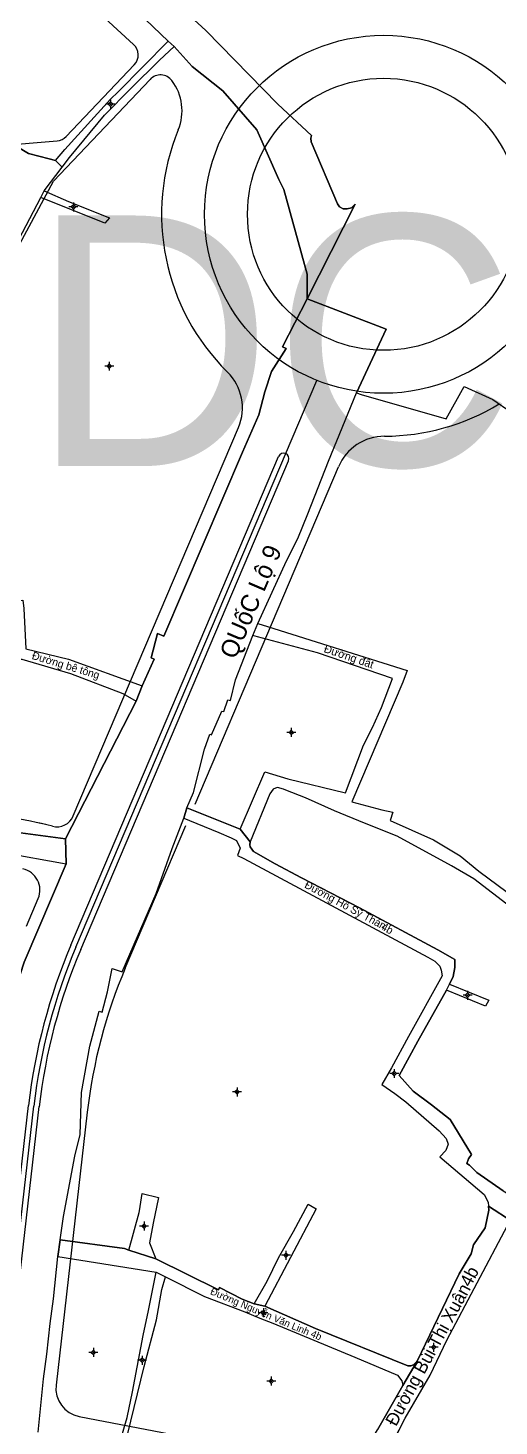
# Model space of a CAD drawing. Extents: x 547408 to 554234, y 1833375 to 1843904.
# Drawn here: x 552144.8 to 552276.3, y 1839567.3 to 1839957.8 of the extents above; entities that cross this region are included whole.
import ezdxf

# ---------------------------------------------------------------- set-up
doc = ezdxf.new("R2010")
doc.units = 0
for name, color, linetype in [('Level 1', 7, 'Continuous'), ('Level 10', 7, 'Continuous'), ('Level 11', 7, 'Continuous'), ('Level 2', 7, 'Continuous'), ('Level 27', 7, 'Continuous'), ('Level 30', 7, 'Continuous'), ('Level 4', 7, 'Continuous'), ('Level 5', 7, 'Continuous'), ('Level 62', 7, 'Continuous')]:
    doc.layers.add(name, color=color, linetype=linetype)

msp = doc.modelspace()

# ---------------------------------------------------------------- linework, layer by layer
at = {"layer": 'Level 1'}
msp.add_line((552155.44, 1839724.35), (552155.28, 1839731.31), dxfattribs=at)
for points in [[(552158.13, 1839701.01), (552225.42, 1839859.38)], [(552155.28, 1839731.31), (552124.43, 1839735.41), (552124.11, 1839736.78), (552115.89, 1839736.41), (552109.31, 1839736.38)], [(552110.13, 1839729.63), (552117.54, 1839729.2), (552124.49, 1839729.05), (552137.81, 1839727.45), (552155.44, 1839724.35)], [(552134.71, 1839554.27), (552146.43, 1839656.65)]]:
    msp.add_lwpolyline(points, dxfattribs=at)
msp.add_circle((552244.07, 1839905.77), 50, dxfattribs=at)
msp.add_arc((552305.39, 1839638.44), 160, 156.9819, 173.4668, dxfattribs=at)
at = {"layer": 'Level 10'}
for p, q in [((552183.95, 1839954.14), (552185.57, 1839952.62)), ((552149.31, 1839912.36), (552154.31, 1839918.89)), ((552152.44, 1839920.77), (552154.31, 1839918.89)), ((552148.32, 1839910.5), (552149.31, 1839912.36)), ((552207.54, 1839788.08), (552208.92, 1839791.42)), ((552174.99, 1839769.72), (552176.67, 1839774.05)), ((552155.28, 1839731.31), (552174.99, 1839769.72)), ((552188.28, 1839737.11), (552189.13, 1839739.94)), ((552189.13, 1839739.94), (552204.03, 1839734)), ((552204.03, 1839734), (552206.79, 1839730.46)), ((552155.28, 1839731.31), (552155.44, 1839724.35)), ((552261.57, 1839689.01), (552262.44, 1839690.68)), ((552273.35, 1839628.66), (552279.98, 1839624.39)), ((552153.13, 1839614.59), (552153.79, 1839619.25)), ((552172.92, 1839616.36), (552180.49, 1839613.97)), ((552153.13, 1839614.59), (552180.57, 1839610.24)), ((552180.57, 1839610.24), (552183.15, 1839608.97)), ((552207.96, 1839601.37), (552210.93, 1839600.72)), ((552249.4, 1839578.55), (552253.39, 1839585.42))]:
    msp.add_line(p, q, dxfattribs=at)
for points in [[(551960.26, 1840163.44), (552047.39, 1840091.88), (552142.89, 1840004.61), (552147.65, 1840000), (552194.41, 1839957.15), (552214.49, 1839936.53), (552223.97, 1839927.8), (552223.77, 1839927.01), (552223.82, 1839926.03), (552231.15, 1839908.7), (552231.73, 1839907.86), (552232.78, 1839907.31), (552233.86, 1839907.28), (552235.08, 1839907.6), (552236.15, 1839908.61), (552222.71, 1839882.13)], [(552042.03, 1840086.91), (552081.94, 1840051.52), (552086.31, 1840047.57), (552105.84, 1840027.85), (552110.1, 1840023.74), (552115.31, 1840019.37), (552119.56, 1840015.01), (552123.14, 1840011.62), (552128.58, 1840007), (552128.3, 1840006.67), (552137.81, 1839998.34), (552142.92, 1839992.91), (552140.74, 1839990.69), (552147.69, 1839984.46), (552163.34, 1839971.31), (552164.19, 1839972.36), (552168, 1839969.14), (552171.66, 1839965.62), (552175.48, 1839962.23), (552183.95, 1839954.14)], [(552152.44, 1839920.77), (552155.09, 1839923.83), (552167.77, 1839937.97), (552169.98, 1839940.02), (552183.95, 1839954.14)], [(552154.31, 1839918.89), (552156.41, 1839921.63), (552166.14, 1839933.49), (552173.51, 1839940.95), (552181.52, 1839948.84), (552185.57, 1839952.62)], [(552222.71, 1839882.13), (552222.73, 1839889), (552216.2, 1839912.7), (552214.78, 1839915.47), (552208.68, 1839929.39), (552199.15, 1839940.22), (552190.65, 1839947.06), (552185.57, 1839952.62)], [(552064.18, 1839918.01), (552071.09, 1839918.76), (552090.89, 1839920.58), (552090.91, 1839920.88), (552096.36, 1839921.54), (552096.61, 1839921.62), (552102.53, 1839922.31), (552108.49, 1839922.67), (552131.05, 1839924.84), (552141.23, 1839925), (552144.91, 1839922.71), (552150.73, 1839921.26), (552152.44, 1839920.77)], [(552096.18, 1839835.31), (552102.27, 1839838.64), (552106.04, 1839841.1), (552108.92, 1839844.21), (552112.38, 1839849.02), (552115.29, 1839853.93), (552135.98, 1839886.33), (552138.17, 1839890.92), (552148.32, 1839910.5)], [(552149.31, 1839912.36), (552156.13, 1839909.35), (552167.51, 1839904.81), (552166.23, 1839903.29), (552148.32, 1839910.5)], [(552176.67, 1839774.05), (552180.05, 1839781.5), (552179.16, 1839781.84), (552180.89, 1839788.63), (552182.73, 1839787.92), (552204.65, 1839839.34), (552209.24, 1839849.77), (552210.94, 1839856.2), (552212.74, 1839861.87), (552216.84, 1839868.31), (552215.79, 1839868.78), (552222.71, 1839882.13)], [(552222.71, 1839882.13), (552244.8, 1839873.72), (552236.51, 1839855.94)], [(552208.92, 1839791.42), (552216.91, 1839808.94), (552220.08, 1839815.24), (552222.89, 1839822.07), (552228.67, 1839836.82), (552236.51, 1839855.94)], [(552236.51, 1839855.94), (552237.83, 1839855.41), (552261.53, 1839848.66), (552266.55, 1839857.66), (552274.58, 1839854.04), (552279.67, 1839850.45), (552281.97, 1839848.51), (552285.31, 1839846.33), (552291.22, 1839844.02), (552292.1, 1839840.96), (552291.74, 1839835.14), (552285.84, 1839823.88), (552279.26, 1839815.69), (552307.23, 1839806.72), (552323.13, 1839804.01), (552523.45, 1839603.69), (552651.19, 1839477.87)], [(552099.02, 1839775.94), (552113.87, 1839778.97), (552127, 1839781.54), (552134.21, 1839782.79), (552141.49, 1839784.76), (552141.8, 1839785.15), (552141.95, 1839785.79), (552140.12, 1839797.64), (552143.38, 1839797.98), (552143.58, 1839795.64), (552144.14, 1839784.41), (552156.06, 1839781.45), (552176.67, 1839774.05)], [(552208.92, 1839791.42), (552211.64, 1839790.59), (552250.62, 1839778.32), (552249.38, 1839775.02), (552235.15, 1839741.65), (552243.53, 1839739.36), (552246.63, 1839738.73), (552245.89, 1839736.43), (552257.94, 1839731.04), (552265.39, 1839726.58), (552270.61, 1839722.3), (552281.11, 1839714.49)], [(552189.13, 1839739.94), (552190.94, 1839744.21), (552194.07, 1839756.36), (552195.57, 1839760.51), (552196.04, 1839760.35), (552198.93, 1839766.99), (552199.41, 1839766.87), (552200.6, 1839770.09), (552201.29, 1839769.91), (552202.67, 1839775.73), (552207.54, 1839788.08)], [(552204.03, 1839734), (552210.88, 1839749.97), (552217.35, 1839748.03), (552233.46, 1839744.16), (552238.45, 1839757.46), (552240.92, 1839762.44), (552243.44, 1839768.03), (552246.5, 1839776.09), (552225.64, 1839783.27), (552208.81, 1839787.69), (552207.54, 1839788.08)], [(552099.5, 1839772.24), (552114.57, 1839775.72), (552142.04, 1839781.46), (552143.06, 1839781.45), (552156.67, 1839777.48), (552171.22, 1839771.88), (552174.99, 1839769.72)], [(552279.65, 1839712.09), (552269.26, 1839720.09), (552263.04, 1839723.72), (552247.86, 1839732.03), (552238.73, 1839735.66), (552230.36, 1839739.1), (552222.25, 1839742.76), (552216.79, 1839744.9), (552216.14, 1839745.19), (552214.46, 1839745.64), (552213.88, 1839745.49), (552213.27, 1839745.16), (552212.29, 1839743.89), (552206.79, 1839730.46)], [(552109.31, 1839736.38), (552115.89, 1839736.41), (552124.11, 1839736.78), (552124.43, 1839735.41), (552155.28, 1839731.31)], [(552153.79, 1839619.25), (552154.71, 1839625.8), (552157.87, 1839642.64), (552159.39, 1839648.71), (552159.72, 1839660.46), (552162.01, 1839673.4), (552164.65, 1839683.16), (552165.5, 1839682.92), (552166.97, 1839688.57), (552168.32, 1839695.08), (552171.11, 1839694.17), (552180.56, 1839716.06), (552185.06, 1839728.59), (552188.28, 1839737.11)], [(552188.28, 1839737.11), (552189.83, 1839736.43), (552198.07, 1839733.1), (552201.53, 1839731.62), (552203.03, 1839730.83), (552203.99, 1839728.68), (552203.3, 1839726.62), (552205.02, 1839725.76), (552256.36, 1839698.28), (552258.38, 1839697.15), (552259.71, 1839695.74), (552260.17, 1839694.62), (552260.39, 1839693.04), (552250.99, 1839676.06), (552246.25, 1839667.28), (552243.57, 1839662.69), (552247.17, 1839660.14), (552250.29, 1839657.8), (552259.57, 1839649.68), (552261.56, 1839647.59), (552262.05, 1839646.01), (552261.39, 1839644.19), (552259.71, 1839642.42), (552272.16, 1839631.96), (552273.28, 1839629.82), (552273.35, 1839628.66)], [(552110.13, 1839729.63), (552117.54, 1839729.2), (552124.49, 1839729.05), (552137.81, 1839727.45), (552155.44, 1839724.35)], [(552206.79, 1839730.46), (552206.69, 1839729.63), (552206.76, 1839729.1), (552207.71, 1839727.72), (552213.75, 1839724.33), (552221.18, 1839720.38), (552237.29, 1839712.01), (552259.15, 1839700.28), (552263.94, 1839697.63), (552263.94, 1839695.36), (552263.49, 1839692.83), (552262.44, 1839690.68)], [(552127.72, 1839595.02), (552129.19, 1839608.97), (552124.61, 1839609.52), (552131.63, 1839660.7), (552134.89, 1839660.28), (552137.78, 1839676.33), (552139.21, 1839683.03), (552143.75, 1839696.81), (552155.44, 1839724.35)], [(552262.44, 1839690.68), (552273.4, 1839686.2), (552272.52, 1839684.51), (552261.57, 1839689.01)], [(552261.57, 1839689.01), (552253.62, 1839674.77), (552251.33, 1839670.45), (552248.38, 1839665.16), (552252.28, 1839660.85), (552257.46, 1839656.96), (552262.68, 1839652.85), (552268.61, 1839643.07), (552267.75, 1839641.93), (552267.3, 1839640.64), (552268.03, 1839640.1), (552270.06, 1839638.11), (552277.43, 1839632.92), (552293.33, 1839623.44), (552297.45, 1839620.79), (552303.69, 1839617.12), (552311.07, 1839612.31), (552325.22, 1839602.7), (552331.65, 1839598.16)], [(552172.92, 1839616.36), (552175.85, 1839626.94), (552175.95, 1839627.37), (552176.67, 1839632.23), (552181.18, 1839631.14), (552179.71, 1839623.9), (552178.69, 1839618.48), (552180.49, 1839613.97)], [(552207.96, 1839601.37), (552211.51, 1839607.77), (552214.76, 1839614.27), (552218.92, 1839621.61), (552222.96, 1839629.22), (552225.25, 1839627.89), (552210.93, 1839600.72)], [(552253.39, 1839585.42), (552265.14, 1839609.75), (552268.49, 1839615.4), (552269.19, 1839617.86), (552272.37, 1839622.65), (552273.42, 1839627.59), (552273.35, 1839628.66)], [(552240.03, 1839549.87), (552250.06, 1839569.41), (552257.09, 1839581.42), (552261.7, 1839591.23), (552278.68, 1839623.29), (552279.98, 1839624.39)], [(552153.79, 1839619.25), (552171.68, 1839616.86), (552172.92, 1839616.36)], [(552147.64, 1839565.55), (552149.15, 1839580.4), (552150, 1839587.36), (552150.97, 1839595.91), (552151.9, 1839602.8), (552153.13, 1839614.59)], [(552180.49, 1839613.97), (552198, 1839605.26), (552198.2, 1839605.94), (552204.59, 1839602.7), (552207.96, 1839601.37)], [(552169.91, 1839561.07), (552172.43, 1839569.68), (552173.93, 1839576.79), (552176.94, 1839592.58), (552178.44, 1839599.54), (552180.57, 1839610.24)], [(552171.66, 1839561.02), (552177.21, 1839583.89), (552180.68, 1839596.92), (552182.14, 1839605.43), (552183.15, 1839608.97)], [(552183.15, 1839608.97), (552194.02, 1839603.47), (552205.3, 1839599.16), (552209.5, 1839597.39), (552213.14, 1839595.96), (552236, 1839586.5), (552247.98, 1839581.47), (552249.16, 1839579.9), (552249.4, 1839578.55)], [(552210.93, 1839600.72), (552225, 1839594.54), (552250.86, 1839584.08), (552251.7, 1839584.06), (552252.42, 1839584.31), (552253.39, 1839585.42)], [(552232.94, 1839550.63), (552242.32, 1839566.23), (552249.4, 1839578.55)]]:
    msp.add_lwpolyline(points, dxfattribs=at)
at = {"layer": 'Level 11'}
for p, q in [((552167.8, 1839937.13), (552167.18, 1839936.51)), ((552167.8, 1839937.76), (552167.8, 1839937.13)), ((552168.43, 1839936.51), (552167.8, 1839937.13)), ((552167.18, 1839936.51), (552166.55, 1839936.51)), ((552167.18, 1839936.51), (552167.8, 1839935.89)), ((552167.8, 1839935.89), (552168.43, 1839936.51)), ((552167.8, 1839935.89), (552167.8, 1839935.26)), ((552169.05, 1839936.51), (552168.43, 1839936.51)), ((552156.83, 1839907.83), (552156.21, 1839907.83)), ((552157.46, 1839908.45), (552156.83, 1839907.83)), ((552156.83, 1839907.83), (552157.46, 1839907.21)), ((552157.46, 1839909.08), (552157.46, 1839908.45)), ((552158.09, 1839907.83), (552157.46, 1839908.45)), ((552157.46, 1839907.21), (552158.09, 1839907.83)), ((552157.46, 1839907.21), (552157.46, 1839906.58)), ((552158.71, 1839907.83), (552158.09, 1839907.83)), ((552166.85, 1839863.34), (552166.23, 1839863.34)), ((552167.48, 1839863.97), (552166.85, 1839863.34)), ((552166.85, 1839863.34), (552167.48, 1839862.71)), ((552167.48, 1839864.59), (552167.48, 1839863.97)), ((552168.11, 1839863.34), (552167.48, 1839863.97)), ((552167.48, 1839862.71), (552168.11, 1839863.34)), ((552167.48, 1839862.71), (552167.48, 1839862.09)), ((552168.73, 1839863.34), (552168.11, 1839863.34)), ((552217.65, 1839761.04), (552217.03, 1839761.04)), ((552218.28, 1839761.67), (552217.65, 1839761.04)), ((552217.65, 1839761.04), (552218.28, 1839760.41)), ((552218.28, 1839762.29), (552218.28, 1839761.67)), ((552218.91, 1839761.04), (552218.28, 1839761.67)), ((552218.28, 1839760.41), (552218.91, 1839761.04)), ((552219.53, 1839761.04), (552218.91, 1839761.04)), ((552218.28, 1839760.41), (552218.28, 1839759.79)), ((552266.87, 1839687.6), (552266.25, 1839687.6)), ((552267.5, 1839688.23), (552266.87, 1839687.6)), ((552266.87, 1839687.6), (552267.5, 1839686.97)), ((552267.5, 1839688.85), (552267.5, 1839688.23)), ((552268.13, 1839687.6), (552267.5, 1839688.23)), ((552267.5, 1839686.97), (552268.13, 1839687.6)), ((552267.5, 1839686.97), (552267.5, 1839686.35)), ((552268.75, 1839687.6), (552268.13, 1839687.6)), ((552246.39, 1839665.74), (552245.77, 1839665.74)), ((552247.02, 1839666.37), (552246.39, 1839665.74)), ((552246.39, 1839665.74), (552247.02, 1839665.11)), ((552247.02, 1839666.99), (552247.02, 1839666.37)), ((552247.65, 1839665.74), (552247.02, 1839666.37)), ((552247.02, 1839665.11), (552247.65, 1839665.74)), ((552247.02, 1839665.11), (552247.02, 1839664.49)), ((552248.27, 1839665.74), (552247.65, 1839665.74)), ((552202.51, 1839660.58), (552201.89, 1839660.58)), ((552203.14, 1839661.21), (552202.51, 1839660.58)), ((552202.51, 1839660.58), (552203.14, 1839659.95)), ((552203.14, 1839661.83), (552203.14, 1839661.21)), ((552203.77, 1839660.58), (552203.14, 1839661.21)), ((552203.14, 1839659.95), (552203.77, 1839660.58)), ((552203.14, 1839659.95), (552203.14, 1839659.33)), ((552204.39, 1839660.58), (552203.77, 1839660.58)), ((552177.17, 1839624.35), (552177.17, 1839623.73)), ((552176.55, 1839623.1), (552175.92, 1839623.1)), ((552177.17, 1839623.73), (552176.55, 1839623.1)), ((552176.55, 1839623.1), (552177.17, 1839622.47)), ((552177.8, 1839623.1), (552177.17, 1839623.73)), ((552177.17, 1839622.47), (552177.8, 1839623.1)), ((552177.17, 1839622.47), (552177.17, 1839621.85)), ((552178.42, 1839623.1), (552177.8, 1839623.1)), ((552216.18, 1839614.97), (552215.55, 1839614.97)), ((552216.8, 1839615.59), (552216.18, 1839614.97)), ((552216.18, 1839614.97), (552216.8, 1839614.35)), ((552216.8, 1839616.22), (552216.8, 1839615.59)), ((552217.43, 1839614.97), (552216.8, 1839615.59)), ((552216.8, 1839614.35), (552217.43, 1839614.97)), ((552216.8, 1839614.35), (552216.8, 1839613.72)), ((552218.05, 1839614.97), (552217.43, 1839614.97)), ((552209.87, 1839598.9), (552209.25, 1839598.9)), ((552210.5, 1839599.53), (552209.87, 1839598.9)), ((552209.87, 1839598.9), (552210.5, 1839598.27)), ((552210.5, 1839600.15), (552210.5, 1839599.53)), ((552211.13, 1839598.9), (552210.5, 1839599.53)), ((552210.5, 1839598.27), (552211.13, 1839598.9)), ((552210.5, 1839598.27), (552210.5, 1839597.65)), ((552211.75, 1839598.9), (552211.13, 1839598.9)), ((552163.04, 1839589.08), (552163.04, 1839588.45)), ((552257.39, 1839589.27), (552256.76, 1839589.27)), ((552258.01, 1839589.89), (552257.39, 1839589.27)), ((552257.39, 1839589.27), (552258.01, 1839588.65)), ((552258.01, 1839590.52), (552258.01, 1839589.89)), ((552258.63, 1839589.27), (552258.01, 1839589.89)), ((552258.01, 1839588.65), (552258.63, 1839589.27)), ((552259.26, 1839589.27), (552258.63, 1839589.27)), ((552162.41, 1839587.83), (552161.79, 1839587.83)), ((552163.04, 1839588.45), (552162.41, 1839587.83)), ((552162.41, 1839587.83), (552163.04, 1839587.21)), ((552163.67, 1839587.83), (552163.04, 1839588.45)), ((552163.04, 1839587.21), (552163.67, 1839587.83)), ((552163.04, 1839587.21), (552163.04, 1839586.58)), ((552164.29, 1839587.83), (552163.67, 1839587.83)), ((552176.01, 1839585.63), (552175.39, 1839585.63)), ((552176.64, 1839586.25), (552176.01, 1839585.63)), ((552176.01, 1839585.63), (552176.64, 1839585.01)), ((552176.64, 1839586.88), (552176.64, 1839586.25)), ((552177.27, 1839585.63), (552176.64, 1839586.25)), ((552176.64, 1839585.01), (552177.27, 1839585.63)), ((552177.89, 1839585.63), (552177.27, 1839585.63)), ((552258.01, 1839588.65), (552258.01, 1839588.02)), ((552176.64, 1839585.01), (552176.64, 1839584.38)), ((552212.07, 1839579.8), (552211.45, 1839579.8)), ((552212.7, 1839580.43), (552212.07, 1839579.8)), ((552212.07, 1839579.8), (552212.7, 1839579.17)), ((552212.7, 1839581.05), (552212.7, 1839580.43)), ((552213.32, 1839579.8), (552212.7, 1839580.43)), ((552212.7, 1839579.17), (552213.32, 1839579.8)), ((552212.7, 1839579.17), (552212.7, 1839578.55)), ((552213.95, 1839579.8), (552213.32, 1839579.8))]:
    msp.add_line(p, q, dxfattribs=at)
for centre in [(552167.8, 1839936.51), (552157.46, 1839907.83), (552167.48, 1839863.34), (552218.28, 1839761.04), (552267.5, 1839687.6), (552247.02, 1839665.74), (552203.14, 1839660.58), (552177.17, 1839623.1), (552216.8, 1839614.97), (552210.5, 1839598.9), (552258.01, 1839589.27), (552163.04, 1839587.83), (552176.64, 1839585.63), (552212.7, 1839579.8)]:
    msp.add_circle(centre, 0.15, dxfattribs=at)
at = {"layer": 'Level 2'}
for p, q in [((552222.73, 1839889), (552222.71, 1839882.13)), ((552222.71, 1839882.13), (552215.79, 1839868.78)), ((552215.79, 1839868.78), (552216.84, 1839868.31)), ((552210.94, 1839856.2), (552209.24, 1839849.77)), ((552208.92, 1839791.42), (552216.91, 1839808.94)), ((552180.05, 1839781.5), (552176.67, 1839774.05)), ((552179.16, 1839781.84), (552180.05, 1839781.5)), ((552176.67, 1839774.05), (552174.99, 1839769.72)), ((552196.04, 1839760.35), (552198.93, 1839766.99)), ((552194.07, 1839756.36), (552195.57, 1839760.51)), ((552195.57, 1839760.51), (552196.04, 1839760.35)), ((552189.13, 1839739.94), (552188.28, 1839737.11)), ((552204.03, 1839734), (552189.13, 1839739.94)), ((552206.79, 1839730.46), (552204.03, 1839734)), ((552206.69, 1839729.63), (552206.79, 1839730.46)), ((552171.11, 1839694.17), (552180.56, 1839716.06)), ((552258.38, 1839697.15), (552259.71, 1839695.74)), ((552261.57, 1839689.01), (552262.44, 1839690.68)), ((552253.62, 1839674.77), (552261.57, 1839689.01)), ((552162.01, 1839673.4), (552164.65, 1839683.16)), ((552159.72, 1839660.46), (552162.01, 1839673.4)), ((552252.28, 1839660.85), (552248.38, 1839665.16)), ((552159.39, 1839648.71), (552159.72, 1839660.46)), ((552273.35, 1839628.66), (552279.98, 1839624.39)), ((552279.98, 1839624.39), (552273.35, 1839628.66)), ((552153.13, 1839614.59), (552153.79, 1839619.25)), ((552153.79, 1839619.25), (552153.13, 1839614.59)), ((552269.19, 1839617.86), (552268.49, 1839615.4)), ((552153.13, 1839614.59), (552180.57, 1839610.24)), ((552198, 1839605.26), (552180.49, 1839613.97)), ((552180.57, 1839610.24), (552183.15, 1839608.97)), ((552250.86, 1839584.08), (552225, 1839594.54)), ((552257.09, 1839581.42), (552261.7, 1839591.23)), ((552253.39, 1839585.42), (552249.4, 1839578.55)), ((552247.98, 1839581.47), (552249.16, 1839579.9)), ((552250.06, 1839569.41), (552257.09, 1839581.42)), ((552251.7, 1839584.06), (552250.86, 1839584.08)), ((552252.42, 1839584.31), (552251.7, 1839584.06)), ((552249.4, 1839578.55), (552242.32, 1839566.23)), ((552249.16, 1839579.9), (552249.4, 1839578.55)), ((552240.03, 1839549.87), (552250.06, 1839569.41))]:
    msp.add_line(p, q, dxfattribs=at)
for points in [[(552222.71, 1839882.13), (552236.15, 1839908.61), (552235.08, 1839907.6), (552233.86, 1839907.28), (552232.78, 1839907.31), (552231.73, 1839907.86), (552231.15, 1839908.7), (552223.82, 1839926.03), (552223.77, 1839927.01), (552223.97, 1839927.8), (552214.49, 1839936.53), (552194.41, 1839957.15), (552147.65, 1840000), (552142.89, 1840004.61), (552047.39, 1840091.88), (551960.26, 1840163.44), (551954.69, 1840156.66)], [(552175.48, 1839962.23), (552183.95, 1839954.14), (552185.57, 1839952.62), (552190.65, 1839947.06), (552199.15, 1839940.22)], [(552199.15, 1839940.22), (552208.68, 1839929.39), (552214.78, 1839915.47)], [(552214.78, 1839915.47), (552216.2, 1839912.7), (552222.73, 1839889)], [(552216.91, 1839808.94), (552220.08, 1839815.24), (552222.89, 1839822.07), (552228.67, 1839836.82), (552236.51, 1839855.94), (552244.8, 1839873.72), (552222.71, 1839882.13)], [(552216.84, 1839868.31), (552212.74, 1839861.87), (552210.94, 1839856.2)], [(552209.24, 1839849.77), (552204.65, 1839839.34), (552182.73, 1839787.92), (552180.89, 1839788.63), (552179.16, 1839781.84)], [(552202.67, 1839775.73), (552207.54, 1839788.08), (552208.92, 1839791.42)], [(552198.93, 1839766.99), (552199.41, 1839766.87), (552200.6, 1839770.09), (552201.29, 1839769.91), (552202.67, 1839775.73)], [(552174.99, 1839769.72), (552155.28, 1839731.31), (552155.44, 1839724.35), (552143.75, 1839696.81), (552139.21, 1839683.03)], [(552189.13, 1839739.94), (552190.94, 1839744.21), (552194.07, 1839756.36)], [(552180.56, 1839716.06), (552185.06, 1839728.59), (552188.28, 1839737.11), (552189.13, 1839739.94)], [(552188.28, 1839737.11), (552189.83, 1839736.43), (552198.07, 1839733.1), (552201.53, 1839731.62), (552203.03, 1839730.83), (552203.99, 1839728.68), (552203.3, 1839726.62)], [(552207.71, 1839727.72), (552206.76, 1839729.1), (552206.69, 1839729.63)], [(552203.3, 1839726.62), (552205.02, 1839725.76), (552256.36, 1839698.28), (552258.38, 1839697.15)], [(552221.18, 1839720.38), (552213.75, 1839724.33), (552207.71, 1839727.72)], [(552263.94, 1839697.63), (552259.15, 1839700.28), (552237.29, 1839712.01), (552221.18, 1839720.38)], [(552166.97, 1839688.57), (552168.32, 1839695.08), (552171.11, 1839694.17)], [(552259.71, 1839695.74), (552260.17, 1839694.62), (552260.39, 1839693.04), (552250.99, 1839676.06)], [(552262.44, 1839690.68), (552263.49, 1839692.83), (552263.94, 1839695.36), (552263.94, 1839697.63)], [(552164.65, 1839683.16), (552165.5, 1839682.92), (552166.97, 1839688.57)], [(552250.99, 1839676.06), (552246.25, 1839667.28), (552243.57, 1839662.69), (552247.17, 1839660.14)], [(552248.38, 1839665.16), (552251.33, 1839670.45), (552253.62, 1839674.77)], [(552247.17, 1839660.14), (552250.29, 1839657.8), (552259.57, 1839649.68), (552261.56, 1839647.59), (552262.05, 1839646.01)], [(552262.68, 1839652.85), (552257.46, 1839656.96), (552252.28, 1839660.85)], [(552277.43, 1839632.92), (552270.06, 1839638.11), (552268.03, 1839640.1), (552267.3, 1839640.64), (552267.75, 1839641.93), (552268.61, 1839643.07), (552262.68, 1839652.85)], [(552153.79, 1839619.25), (552154.71, 1839625.8), (552157.87, 1839642.64), (552159.39, 1839648.71)], [(552262.05, 1839646.01), (552261.39, 1839644.19), (552259.71, 1839642.42)], [(552259.71, 1839642.42), (552272.16, 1839631.96), (552273.28, 1839629.82), (552273.35, 1839628.66)], [(552273.35, 1839628.66), (552273.42, 1839627.59), (552272.37, 1839622.65), (552269.19, 1839617.86)], [(552261.7, 1839591.23), (552278.68, 1839623.29), (552279.98, 1839624.39)], [(552180.49, 1839613.97), (552172.92, 1839616.36), (552171.68, 1839616.86), (552153.79, 1839619.25)], [(552147.64, 1839565.55), (552149.15, 1839580.4), (552150, 1839587.36), (552150.97, 1839595.91), (552151.9, 1839602.8), (552153.13, 1839614.59)], [(552268.49, 1839615.4), (552265.14, 1839609.75), (552253.39, 1839585.42)], [(552183.15, 1839608.97), (552194.02, 1839603.47), (552205.3, 1839599.16), (552209.5, 1839597.39), (552213.14, 1839595.96), (552236, 1839586.5), (552247.98, 1839581.47)], [(552225, 1839594.54), (552210.93, 1839600.72), (552207.96, 1839601.37), (552204.59, 1839602.7), (552198.2, 1839605.94), (552198, 1839605.26)], [(552249.4, 1839578.55), (552253.39, 1839585.42), (552252.42, 1839584.31)]]:
    msp.add_lwpolyline(points, dxfattribs=at)
at = {"layer": 'Level 27'}
msp.add_line((552149.31, 1839912.36), (552154.31, 1839918.89), dxfattribs=at)
for points in [[(552154.31, 1839918.89), (552152.44, 1839920.77), (552150.73, 1839921.26), (552144.91, 1839922.71), (552141.23, 1839925), (552131.05, 1839924.84), (552108.49, 1839922.67), (552102.53, 1839922.31), (552096.61, 1839921.62), (552096.36, 1839921.54), (552090.91, 1839920.88), (552090.89, 1839920.58), (552071.09, 1839918.76), (552064.18, 1839918.01), (552060.42, 1839913.18)], [(552138.17, 1839890.92), (552148.32, 1839910.5), (552149.31, 1839912.36)]]:
    msp.add_lwpolyline(points, dxfattribs=at)
at = {"layer": 'Level 30'}
for points in [[(552174.26, 1839953.23), (552136.33, 1839987.99)], [(552155.45, 1839927.52), (552174.46, 1839947.53)], [(552151.86, 1839915.04), (552178.87, 1839943.46)], [(552068.43, 1839919.18), (552152.89, 1839926.29)], [(552134.9, 1839883.46), (552151.86, 1839915.04)], [(552157.42, 1839737.7), (552203.54, 1839846.24)], [(552156.75, 1839701.59), (552214.75, 1839838.11)], [(552159.51, 1839700.42), (552217.51, 1839836.94)], [(552191.41, 1839740.98), (552231.46, 1839835.24)], [(552149.76, 1839735.27), (552147.86, 1839735.7)], [(552171.94, 1839695.14), (552188.87, 1839734.98)], [(552144.33, 1839706.87), (552147.63, 1839714.65)], [(552138.67, 1839602.05), (552144.94, 1839656.82)], [(552141.65, 1839601.71), (552147.92, 1839656.48)], [(552161.34, 1839654.94), (552152.61, 1839578.71)], [(552159.04, 1839569.94), (552219.61, 1839558.29)]]:
    msp.add_lwpolyline(points, dxfattribs=at)
msp.add_circle((552244.07, 1839905.77), 38, dxfattribs=at)
for centre, radius, start, end in [((552171.56, 1839950.28), 4, 316.459, 47.4984), ((552181.77, 1839940.7), 4, 37.0316, 136.459), ((552173.79, 1839934.68), 14, 337.6418, 37.0316), ((552244.07, 1839905.77), 62, 157.6418, 225.3378), ((552152.55, 1839930.28), 4, 274.8177, 316.459), ((552190.65, 1839851.71), 14, 336.9819, 45.3378), ((552244.07, 1839905.77), 62, 270.2053, 301.2928), ((552244.35, 1839829.77), 14, 90.2053, 156.9819), ((552216.13, 1839837.52), 1.5, 336.9819, 156.9819), ((552117.89, 1839602.28), 136.75, 75.7324, 86.1662), ((552152.82, 1839739.65), 5, 255.7324, 336.9819), ((552142.11, 1839717), 6, 336.9819, 78.0777), ((552305.39, 1839638.44), 161.5, 156.9819, 173.4668), ((552305.39, 1839638.44), 158.5, 156.9819, 173.4668), ((552305.39, 1839638.44), 145, 156.9819, 173.4668), ((552160.55, 1839577.8), 8, 173.4668, 259.1061)]:
    msp.add_arc(centre, radius, start, end, dxfattribs=at)

# ---------------------------------------------------------------- texts
at = {"layer": 'Level 1'}
msp.add_text('QUốC Lộ 9', height=5, rotation=66.9819, dxfattribs=at).set_placement((552202.68, 1839781.2))
at = {"layer": 'Level 4'}
for height, rotation, p in [(2.167, 330.754, (552243.17, 1839706.11)), (3.6, 61.579, (552268.27, 1839605.86)), (2, 336.8766, (552223.51, 1839592.3))]:
    msp.add_text('4b', height=height, rotation=rotation, dxfattribs=at).set_placement(p)
at = {"layer": 'Level 5'}
for s, height, rotation, p in [('Đường đất', 2.236, 341.1362, (552227.19, 1839783.51)), ('Đường bê tông', 2.1564, 343.0797, (552145.7, 1839781.59)), ('Đường Hồ Sỹ Thản', 2.1674, 331.7351, (552221.77, 1839717.78)), ('Đường Nguyễn Văn Linh', 2, 336.8766, (552195.49, 1839604.15)), ('Đường Bùi Thị Xuân', 3.6, 61.579, (552247.52, 1839566.94))]:
    msp.add_text(s, height=height, rotation=rotation, dxfattribs=at).set_placement(p)
at = {"layer": 'Level 62'}
msp.add_text('DC70', height=70, dxfattribs=at).set_placement((552145.55, 1839835.44))

doc.saveas('drawing.dxf')
